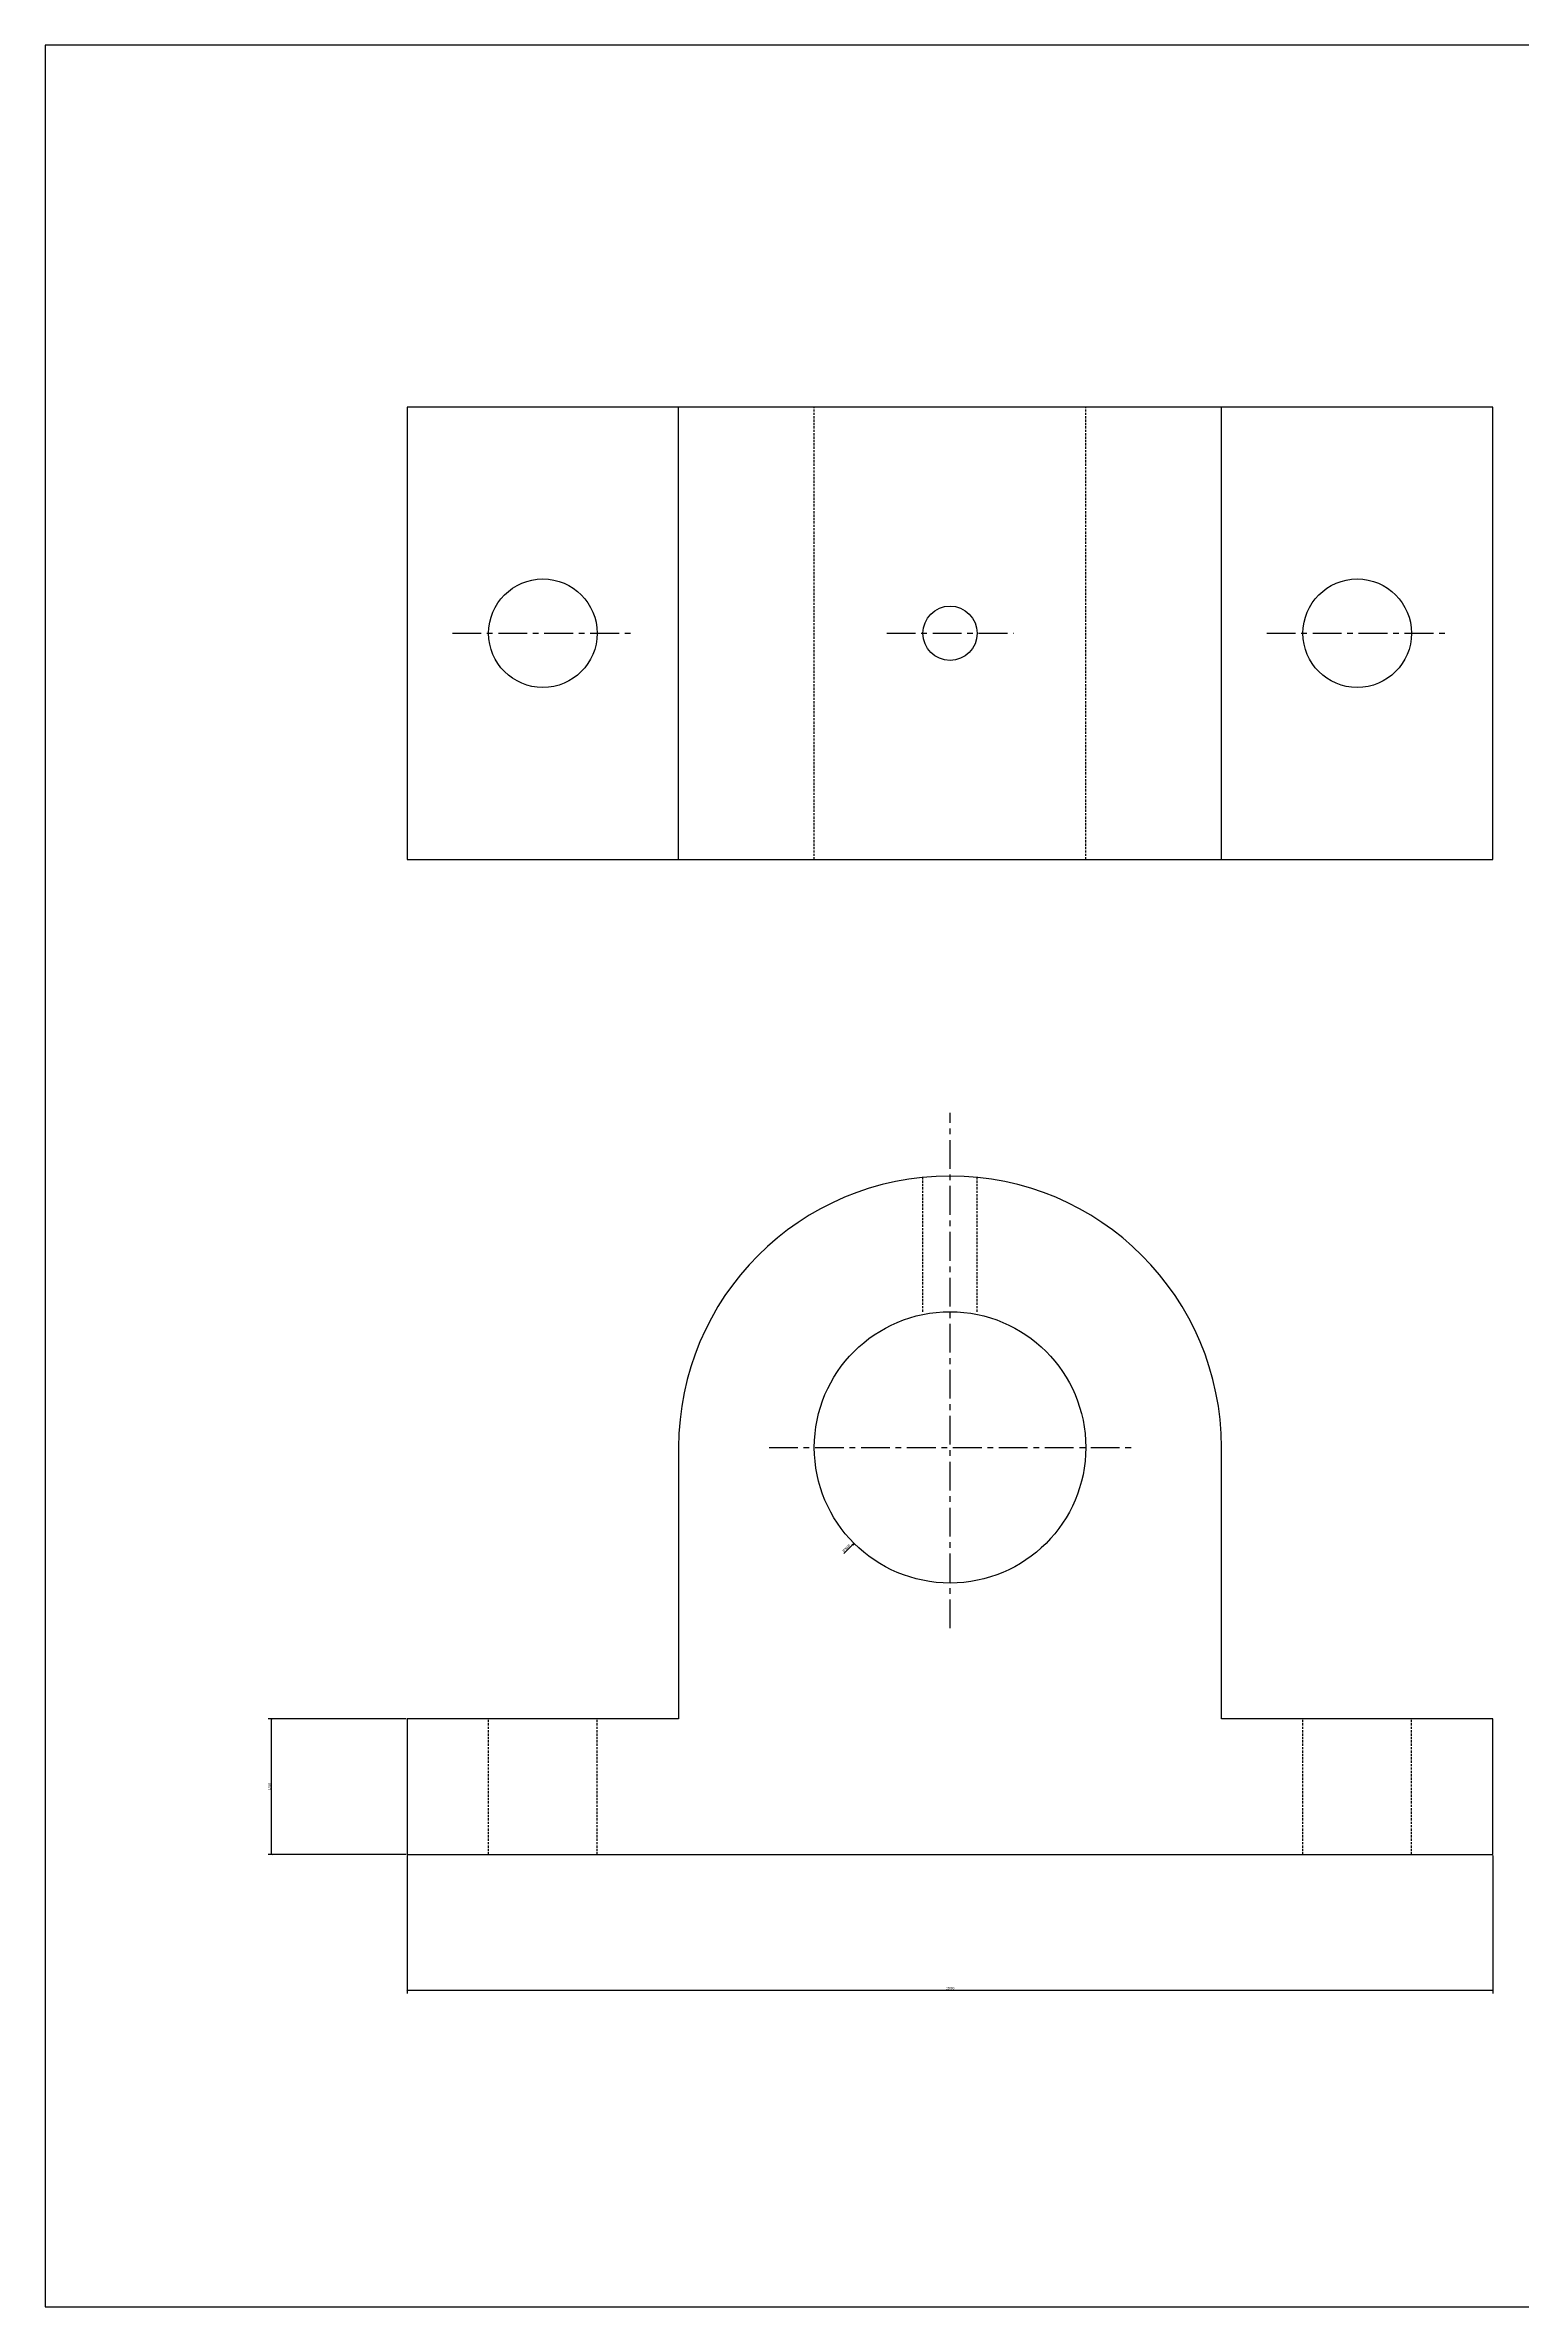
# Model space of a CAD drawing. Header units: millimetres. Extents: x -40 to 280, y -50 to 200.
# Drawn here: x -40 to 123.3, y -50 to 200 of the extents above; entities that cross this region are included whole.
import ezdxf

# ---------------------------------------------------------------- set-up
doc = ezdxf.new("R2010")
doc.units = ezdxf.units.MM
doc.linetypes.add('CENTER', pattern=[5.08, 3.175, -0.635, 0.635, -0.635])
doc.linetypes.add('HIDDEN', pattern=[0.375, 0.25, -0.125])
for name, color, linetype in [('BORDER', 7, 'Continuous'), ('CENTER', 3, 'CENTER'), ('DIM', 4, 'Continuous'), ('HIDDEN', 1, 'HIDDEN'), ('OBJECT', 7, 'Continuous')]:
    doc.layers.add(name, color=color, linetype=linetype)
doc.styles.add('OpenSansCondensed-Light', font='OpenSansCondensed-Light.ttf')
doc.dimstyles.new('EZ_RADIUS', dxfattribs={"dimtxt": 0.25, "dimasz": 0.25, "dimexe": 0.375, "dimexo": 0.125, "dimgap": 0.1, "dimtad": 1, "dimlfac": 100, "dimzin": 12, "dimdsep": 46, "dimtxsty": 'OpenSansCondensed-Light', "dimblk": 'CLOSEDBLANK', "dimcen": 0, "dimazin": 3, "dimtfac": 0.5, "dimtofl": 0, "dimtmove": 1, "dimatfit": 3})
doc.dimstyles.new('EZDXF', dxfattribs={"dimtxt": 0.25, "dimasz": 0.175, "dimexe": 0.375, "dimexo": 0.125, "dimgap": 0.1, "dimtad": 1, "dimlfac": 100, "dimzin": 12, "dimdsep": 46, "dimtxsty": 'OpenSansCondensed-Light', "dimblk": 'ARCHTICK', "dimcen": 2.5, "dimazin": 3, "dimtfac": 0.5, "dimtmove": 2, "dimatfit": 3})

# ---------------------------------------------------------------- blocks, each defined once
blk = doc.blocks.new('_ARCHTICK')
at = {"color": 0, "linetype": 'BYBLOCK', "const_width": 0.15}
blk.add_lwpolyline([(-0.5, -0.5), (0.5, 0.5)], dxfattribs=at)
blk = doc.blocks.new('_CLOSEDBLANK')
at = {"color": 0, "linetype": 'BYBLOCK'}
blk.add_lwpolyline([(-1, 0.2), (0, 0), (-1, -0.2)], close=True, dxfattribs=at)
blk = doc.blocks.new('*D4')
blk.add_line((49.22, 34.22), (48.26, 33.26))
at = {"layer": 'Defpoints'}
for p in [(60, 45), (49.39, 34.39)]:
    blk.add_point(p, dxfattribs=at)
at = {"layer": 'DIM', "xscale": 0.25, "yscale": 0.25, "rotation": 45}
blk.add_blockref('_CLOSEDBLANK', (49.39, 34.39), dxfattribs=at)
at = {"layer": 'DIM', "insert": (48.54, 33.86), "char_height": 0.25, "attachment_point": 5, "rotation": 45, "style": 'OpenSansCondensed-Light'}
blk.add_mtext('%%c3000', dxfattribs=at)

msp = doc.modelspace()

# ---------------------------------------------------------------- linework, layer by layer
at = {"layer": 'BORDER'}
msp.add_lwpolyline([(-40, -50), (280, -50), (280, 200), (-40, 200)], close=True, dxfattribs=at)
at = {"layer": 'CENTER'}
for p, q in [((5, 135), (25, 135)), ((53, 135), (67, 135)), ((95, 135), (115, 135)), ((60, 25), (60, 82)), ((40, 45), (80, 45))]:
    msp.add_line(p, q, dxfattribs=at)
at = {"layer": 'HIDDEN'}
for p, q in [((45, 110), (45, 160)), ((75, 110), (75, 160)), ((57, 60), (57, 74.84962)), ((63, 60), (63, 74.84962)), ((9, 0), (9, 15)), ((21, 0), (21, 15)), ((99, 0), (99, 15)), ((111, 0), (111, 15))]:
    msp.add_line(p, q, dxfattribs=at)
at = {"layer": 'OBJECT'}
for p, q in [((30, 110), (30, 160)), ((90, 110), (90, 160))]:
    msp.add_line(p, q, dxfattribs=at)
msp.add_lwpolyline([(0, 110), (120, 110), (120, 160), (0, 160)], close=True, dxfattribs=at)
msp.add_lwpolyline([(0, 0), (120, 0), (120, 15), (90, 15), (90, 45, 1), (30, 45), (30, 15), (0, 15)], format="xyb", close=True, dxfattribs=at)
for centre, radius in [((15, 135), 6), ((105, 135), 6), ((60, 135), 3), ((60, 45), 15)]:
    msp.add_circle(centre, radius, dxfattribs=at)

# ---------------------------------------------------------------- dimensions: what is measured, and where the dimension line sits
at = {"layer": 'DIM'}
dim = msp.add_diameter_dim_2p(p1=(70.6066, 55.6066), p2=(49.3934, 34.3934), dimstyle='EZ_RADIUS', dxfattribs=at)
dim.commit()
dim.dimension.update_dxf_attribs({"geometry": '*D4', "text_midpoint": (48.54487, 33.86307)})
msp.add_linear_dim(base=(-15, 0), p1=(0, 0), p2=(0, 15), angle=90, dimstyle='EZDXF', dxfattribs=at).render()
msp.add_linear_dim(base=(0, -15), p1=(0, 0), p2=(120, 0), dimstyle='EZDXF', dxfattribs=at).render()

doc.saveas('drawing.dxf')
